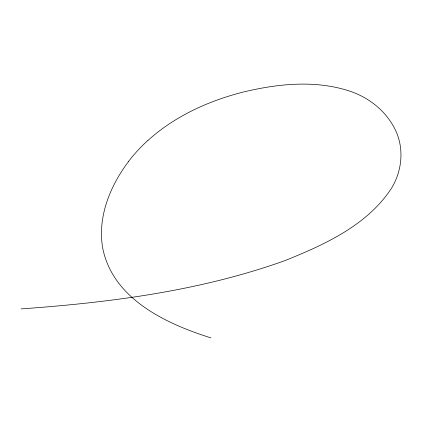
<?xml version="1.0" encoding="UTF-8"?>
<svg xmlns="http://www.w3.org/2000/svg" width="422" height="422" viewBox="0 0 422 422"><rect width="100%" height="100%" fill="white"/><g stroke="black" fill="none" stroke-linecap="round" stroke-linejoin="round"><path stroke-width="0.63" d="M128.652 161.389C110.258 185.701 97.482 216.628 102.599 247.529C112.405 298.823 166.057 323.811 210.931 337.88M148.027 140.368C174.745 116.245 208.362 100.942 243.009 92.117C278.441 83.556 316.811 79.61 351.874 91.854C369.857 98.405 385.697 111.139 394.523 128.288C404.429 147.072 402.461 170.182 391.595 188.122C367.235 225.369 324.697 244.602 284.834 260.659C200.218 290.964 110.327 302.49 21.1 308.904M128.599 161.368A134.233 104.234 -30.1 0 1 147.985 140.331"/></g></svg>
